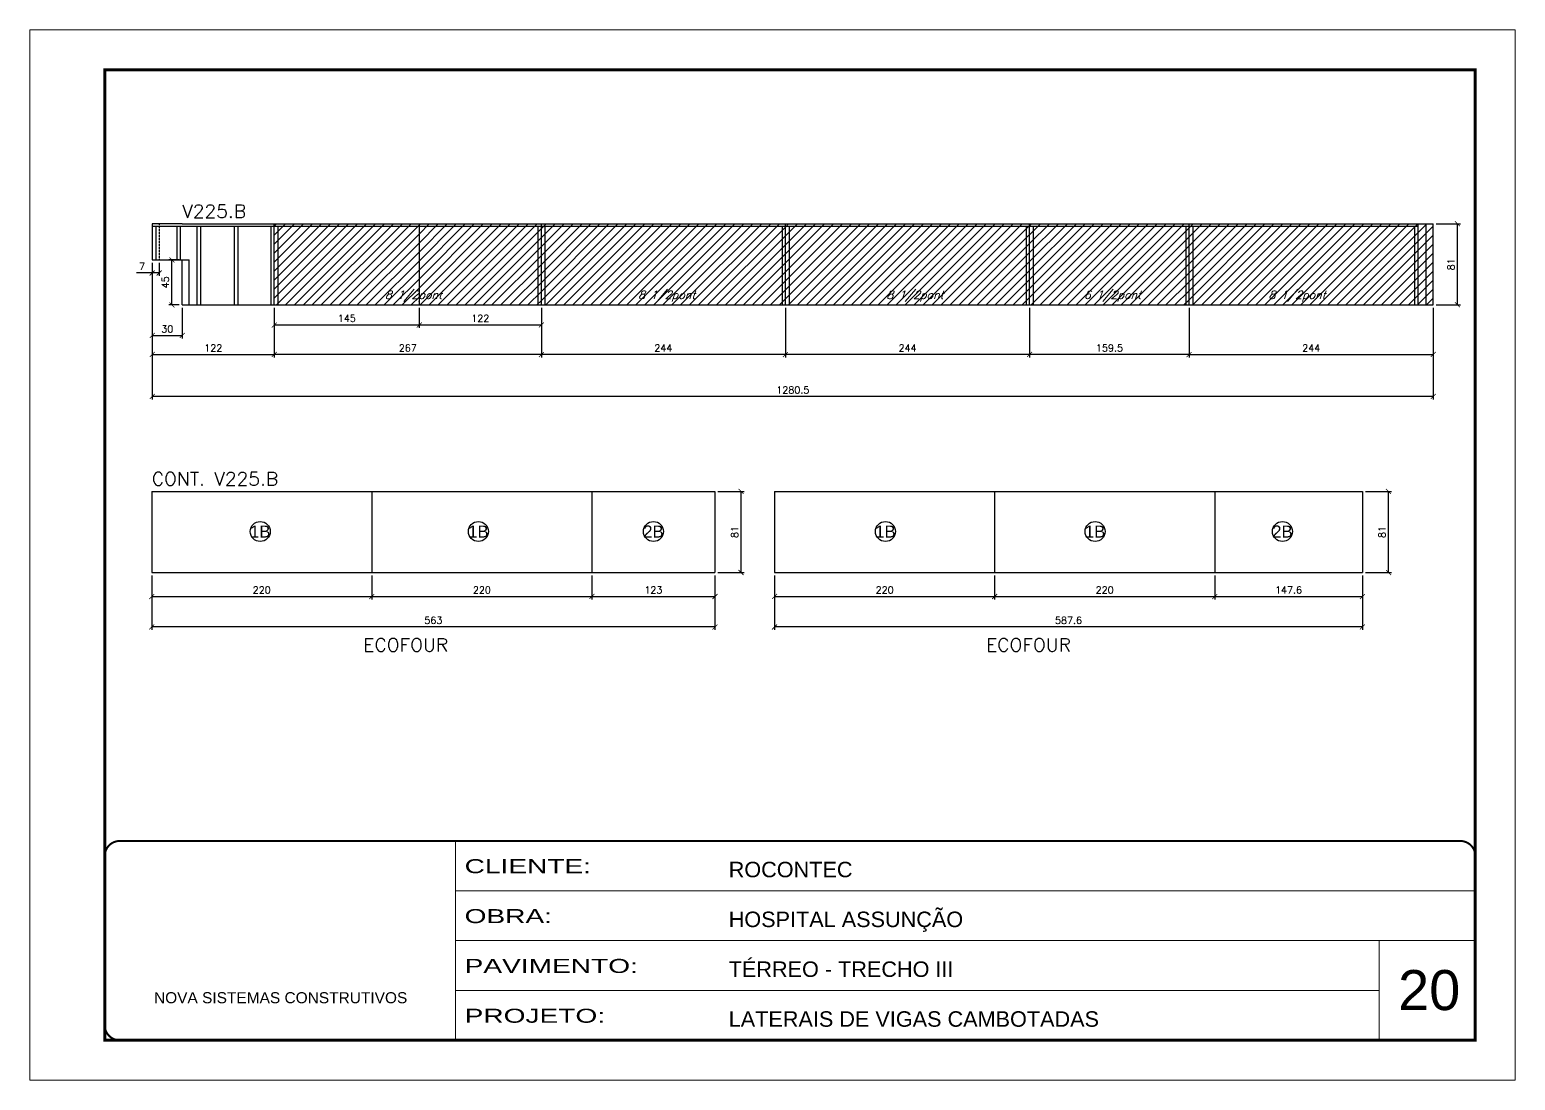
# Model space of a CAD drawing. Extents: x 2582 to 128055, y -26396 to 2611.
# Drawn here: x 7350 to 8835, y -3424 to -2374 of the extents above; entities that cross this region are included whole.
import ezdxf
from ezdxf.enums import TextEntityAlignment as Align

# ---------------------------------------------------------------- set-up
doc = ezdxf.new("R2010")
doc.units = 0
doc.header["$PDMODE"] = 35
for name, pattern in [('CONTINUO', [0]), ('DASHED', [0.75, 0.5, -0.25]), ('HIDDEN', [0.375, 0.25, -0.125])]:
    doc.linetypes.add(name, pattern=pattern)
for name, color, linetype, lineweight in [('CARIMBO', 255, 'Continuous', 9), ('Folhas', 255, 'Continuous', 9), ('Hachura', 251, 'Continuous', 9), ('SARRAFO DE PRESSAO', 251, 'DASHED', 9), ('Texto Seção', 7, 'Continuous', 15)]:
    doc.layers.add(name, color=color, linetype=linetype, lineweight=lineweight)
for name, color, linetype in [('COTA', 241, 'Continuous'), ('Painéis', 200, 'Continuous'), ('Romaneio', 10, 'Continuous'), ('SARR_2.2x7', 40, 'Continuous'), ('SARR_3.5x7', 81, 'Continuous'), ('texto', 7, 'Continuous')]:
    doc.layers.add(name, color=color, linetype=linetype)
doc.styles.add('ARIAL', font='arial.ttf')
doc.styles.add('REGUA-120', font='ROMANS.shx', dxfattribs={"height": 15})
doc.styles.add('Romans', font='romans.shx')
doc.styles.add('Tecnologia', font='')
doc.styles.get('Tecnologia').set_extended_font_data('Forgotten Futurist')
doc.dimstyles.new('Cota Paínel', dxfattribs={"dimtxt": 7, "dimasz": 5, "dimexe": 3, "dimexo": 3, "dimgap": 3, "dimtad": 1, "dimdec": 1, "dimzin": 12, "dimdsep": 46, "dimtxsty": 'Romans', "dimblk": 'ARCHTICK', "dimcen": 0, "dimclrd": 4, "dimclre": 4, "dimclrt": 1, "dimadec": 1, "dimazin": 3, "dimtfac": 1, "dimtdec": 1, "dimtmove": 0, "dimatfit": 3, "dimldrblk": 'OBLIQUE', "dimfxl": 1, "dimtolj": 1, "dimtzin": 12, "dimarcsym": 0})
pattern_1 = [(45, (-99, 0), (-4.490128, 4.490128), [])]

# ---------------------------------------------------------------- blocks, each defined once
blk = doc.blocks.new('9999999999')
at = {"color": 30, "linetype": 'CONTINUO'}
for p, q in [((98564.6, 34230.2), (98564.6, 34429.4)), ((98564.6, 34379.6), (99584, 34379.6)), ((98564.6, 34329.8), (99488, 34329.8)), ((99584, 34329.8), (99488, 34329.8)), ((99488, 34329.8), (99488, 34230.2)), ((98564.6, 34280), (99488, 34280))]:
    blk.add_line(p, q, dxfattribs=at)
at = {"color": 30, "linetype": 'CONTINUO', "const_width": 2}
blk.add_lwpolyline([(99584, 34230.2), (99584, 34414.4, 0.414214), (99569, 34429.4), (98229, 34429.4, 0.414214), (98214, 34414.4), (98214, 34245.2, 0.414214), (98229, 34230.2), (99584, 34230.2)], format="xyb", dxfattribs=at)
at = {"layer": 'Folhas'}
blk.add_lwpolyline([(98139, 34190.2), (99624, 34190.2), (99624, 35240.2), (98139, 35240.2)], close=True, dxfattribs=at)
at = {"layer": 'Folhas', "color": 30, "const_width": 3}
blk.add_lwpolyline([(98214, 34230.2), (99584, 34230.2), (99584, 35200.2), (98214, 35200.2)], close=True, dxfattribs=at)
at = {"color": 7, "linetype": 'Continuous', "ltscale": 5, "style": 'ARIAL'}
for s, height, p in [('ROCONTEC', 15.48, (98837.7, 34393.1)), ('HOSPITAL ASSUNÇÃO', 15.483, (98837.7, 34343.3)), ('TÉRREO - TRECHO III', 15.483, (98837.7, 34293.5)), ('NOVA SISTEMAS CONSTRUTIVOS', 11.059, (98263.2, 34267.2)), ('LATERAIS DE VIGAS CAMBOTADAS', 15.483, (98837.7, 34243.7))]:
    blk.add_text(s, height=height, dxfattribs=at).set_placement(p)
at = {"layer": 'Folhas', "color": 7, "style": 'Tecnologia', "width": 1.5}
for s, p in [('CLIENTE:', (98573.7, 34397.2)), ('OBRA:', (98573.7, 34347.3)), ('PAVIMENTO:', (98573.7, 34297.5)), ('PROJETO:', (98573.7, 34247.7))]:
    blk.add_text(s, height=14, dxfattribs=at).set_placement(p)
blk = doc.blocks.new('_ArchTick')
at = {"color": 0, "linetype": 'ByBlock', "const_width": 0.15}
blk.add_lwpolyline([(-0.5, -0.5), (0.5, 0.5)], dxfattribs=at)
blk = doc.blocks.new('*D221')
at = {"layer": 'COTA', "color": 4, "lineweight": -2, "transparency": 16777216}
for p, q in [((7472.6, -2607.5), (7472.6, -2702.1)), ((7594.6, -2652.5), (7594.6, -2702.1)), ((7472.6, -2699.1), (7594.6, -2699.1))]:
    blk.add_line(p, q, dxfattribs=at)
at = {"layer": 'Defpoints', "color": 0, "transparency": 16777216}
for p in [(7472.6, -2604.5), (7594.6, -2649.5), (7594.6, -2699.1)]:
    blk.add_point(p, dxfattribs=at)
at = {"layer": 'COTA', "color": 4, "lineweight": -2, "transparency": 16777216, "xscale": 5, "yscale": 5, "zscale": 5, "rotation": 180}
blk.add_blockref('_ArchTick', (7472.6, -2699.1), dxfattribs=at)
at = {"layer": 'COTA', "color": 4, "lineweight": -2, "transparency": 16777216, "xscale": 5, "yscale": 5, "zscale": 5}
blk.add_blockref('_ArchTick', (7594.6, -2699.1), dxfattribs=at)
at = {"layer": 'COTA', "color": 1, "transparency": 16777216, "insert": (7533.6, -2692.6), "char_height": 7, "attachment_point": 5, "style": 'Romans'}
blk.add_mtext('\\A1;122', dxfattribs=at)
blk = doc.blocks.new('_Oblique')
at = {"color": 0, "linetype": 'ByBlock', "lineweight": -2}
blk.add_line((-0.5, -0.5), (0.5, 0.5), dxfattribs=at)
blk = doc.blocks.new('*D222')
at = {"layer": 'COTA', "color": 4, "lineweight": -2, "transparency": 16777216}
for p, q in [((7594.6, -2652.5), (7594.6, -2702.1)), ((7861.6, -2652.5), (7861.6, -2702.1)), ((7861.6, -2699.1), (7594.6, -2699.1))]:
    blk.add_line(p, q, dxfattribs=at)
at = {"layer": 'Defpoints', "color": 0, "transparency": 16777216}
for p in [(7594.6, -2649.5), (7861.6, -2649.5), (7594.6, -2699.1)]:
    blk.add_point(p, dxfattribs=at)
at = {"layer": 'COTA', "color": 4, "lineweight": -2, "transparency": 16777216, "xscale": 5, "yscale": 5, "zscale": 5, "rotation": 180}
blk.add_blockref('_ArchTick', (7594.6, -2699.1), dxfattribs=at)
at = {"layer": 'COTA', "color": 4, "lineweight": -2, "transparency": 16777216, "xscale": 5, "yscale": 5, "zscale": 5}
blk.add_blockref('_ArchTick', (7861.6, -2699.1), dxfattribs=at)
at = {"layer": 'COTA', "color": 1, "transparency": 16777216, "insert": (7728.1, -2692.6), "char_height": 7, "attachment_point": 5, "style": 'Romans'}
blk.add_mtext('\\A1;267', dxfattribs=at)
blk = doc.blocks.new('*D223')
at = {"layer": 'COTA', "color": 4, "lineweight": -2, "transparency": 16777216}
for p, q in [((7861.6, -2652.5), (7861.6, -2702.1)), ((8105.6, -2652.5), (8105.6, -2702.1)), ((8105.6, -2699.1), (7861.6, -2699.1))]:
    blk.add_line(p, q, dxfattribs=at)
at = {"layer": 'Defpoints', "color": 0, "transparency": 16777216}
for p in [(7861.6, -2649.5), (8105.6, -2649.5), (7861.6, -2699.1)]:
    blk.add_point(p, dxfattribs=at)
at = {"layer": 'COTA', "color": 4, "lineweight": -2, "transparency": 16777216, "xscale": 5, "yscale": 5, "zscale": 5, "rotation": 180}
blk.add_blockref('_ArchTick', (7861.6, -2699.1), dxfattribs=at)
at = {"layer": 'COTA', "color": 4, "lineweight": -2, "transparency": 16777216, "xscale": 5, "yscale": 5, "zscale": 5}
blk.add_blockref('_ArchTick', (8105.6, -2699.1), dxfattribs=at)
at = {"layer": 'COTA', "color": 1, "transparency": 16777216, "insert": (7983.6, -2692.6), "char_height": 7, "attachment_point": 5, "style": 'Romans'}
blk.add_mtext('\\A1;244', dxfattribs=at)
blk = doc.blocks.new('*D224')
at = {"layer": 'COTA', "color": 4, "lineweight": -2, "transparency": 16777216}
for p, q in [((8105.6, -2652.5), (8105.6, -2702.1)), ((8349.6, -2652.5), (8349.6, -2702.1)), ((8349.6, -2699.1), (8105.6, -2699.1))]:
    blk.add_line(p, q, dxfattribs=at)
at = {"layer": 'Defpoints', "color": 0, "transparency": 16777216}
for p in [(8105.6, -2649.5), (8349.6, -2649.5), (8105.6, -2699.1)]:
    blk.add_point(p, dxfattribs=at)
at = {"layer": 'COTA', "color": 4, "lineweight": -2, "transparency": 16777216, "xscale": 5, "yscale": 5, "zscale": 5, "rotation": 180}
blk.add_blockref('_ArchTick', (8105.6, -2699.1), dxfattribs=at)
at = {"layer": 'COTA', "color": 4, "lineweight": -2, "transparency": 16777216, "xscale": 5, "yscale": 5, "zscale": 5}
blk.add_blockref('_ArchTick', (8349.6, -2699.1), dxfattribs=at)
at = {"layer": 'COTA', "color": 1, "transparency": 16777216, "insert": (8227.6, -2692.6), "char_height": 7, "attachment_point": 5, "style": 'Romans'}
blk.add_mtext('\\A1;244', dxfattribs=at)
blk = doc.blocks.new('*D225')
at = {"layer": 'COTA', "color": 4, "lineweight": -2, "transparency": 16777216}
for p, q in [((8349.6, -2652.5), (8349.6, -2702.1)), ((8509.1, -2652.5), (8509.1, -2702.1)), ((8509.1, -2699.1), (8349.6, -2699.1))]:
    blk.add_line(p, q, dxfattribs=at)
at = {"layer": 'Defpoints', "color": 0, "transparency": 16777216}
for p in [(8349.6, -2649.5), (8509.1, -2649.5), (8349.6, -2699.1)]:
    blk.add_point(p, dxfattribs=at)
at = {"layer": 'COTA', "color": 4, "lineweight": -2, "transparency": 16777216, "xscale": 5, "yscale": 5, "zscale": 5, "rotation": 180}
blk.add_blockref('_ArchTick', (8349.6, -2699.1), dxfattribs=at)
at = {"layer": 'COTA', "color": 4, "lineweight": -2, "transparency": 16777216, "xscale": 5, "yscale": 5, "zscale": 5}
blk.add_blockref('_ArchTick', (8509.1, -2699.1), dxfattribs=at)
at = {"layer": 'COTA', "color": 1, "transparency": 16777216, "insert": (8429.4, -2692.6), "char_height": 7, "attachment_point": 5, "style": 'Romans'}
blk.add_mtext('\\A1;159.5', dxfattribs=at)
blk = doc.blocks.new('*D226')
at = {"layer": 'COTA', "color": 4, "lineweight": -2, "transparency": 16777216}
for p, q in [((8509.1, -2652.5), (8509.1, -2702.1)), ((8753.1, -2652.5), (8753.1, -2702.1)), ((8509.1, -2699.1), (8753.1, -2699.1))]:
    blk.add_line(p, q, dxfattribs=at)
at = {"layer": 'Defpoints', "color": 0, "transparency": 16777216}
for p in [(8509.1, -2649.5), (8753.1, -2649.5), (8753.1, -2699.1)]:
    blk.add_point(p, dxfattribs=at)
at = {"layer": 'COTA', "color": 4, "lineweight": -2, "transparency": 16777216, "xscale": 5, "yscale": 5, "zscale": 5, "rotation": 180}
blk.add_blockref('_ArchTick', (8509.1, -2699.1), dxfattribs=at)
at = {"layer": 'COTA', "color": 4, "lineweight": -2, "transparency": 16777216, "xscale": 5, "yscale": 5, "zscale": 5}
blk.add_blockref('_ArchTick', (8753.1, -2699.1), dxfattribs=at)
at = {"layer": 'COTA', "color": 1, "transparency": 16777216, "insert": (8631.1, -2692.6), "char_height": 7, "attachment_point": 5, "style": 'Romans'}
blk.add_mtext('\\A1;244', dxfattribs=at)
blk = doc.blocks.new('*D227')
at = {"layer": 'COTA', "color": 4, "lineweight": -2, "transparency": 16777216}
for p, q in [((7472.6, -2607.5), (7472.6, -2744)), ((8753.1, -2652.5), (8753.1, -2744)), ((8753.1, -2741), (7472.6, -2741))]:
    blk.add_line(p, q, dxfattribs=at)
at = {"layer": 'Defpoints', "color": 0, "transparency": 16777216}
for p in [(7472.6, -2604.5), (8753.1, -2649.5), (7472.6, -2741)]:
    blk.add_point(p, dxfattribs=at)
at = {"layer": 'COTA', "color": 4, "lineweight": -2, "transparency": 16777216, "xscale": 5, "yscale": 5, "zscale": 5, "rotation": 180}
blk.add_blockref('_ArchTick', (7472.6, -2741), dxfattribs=at)
at = {"layer": 'COTA', "color": 4, "lineweight": -2, "transparency": 16777216, "xscale": 5, "yscale": 5, "zscale": 5}
blk.add_blockref('_ArchTick', (8753.1, -2741), dxfattribs=at)
at = {"layer": 'COTA', "color": 1, "transparency": 16777216, "insert": (8112.9, -2734.5), "char_height": 7, "attachment_point": 5, "style": 'Romans'}
blk.add_mtext('\\A1;1280.5', dxfattribs=at)
blk = doc.blocks.new('*D228')
at = {"layer": 'COTA', "color": 4, "lineweight": -2, "transparency": 16777216}
for p, q in [((8038.1, -2836), (8064.2, -2836)), ((8061.2, -2917), (8061.2, -2836)), ((8038.1, -2917), (8064.2, -2917))]:
    blk.add_line(p, q, dxfattribs=at)
at = {"layer": 'Defpoints', "color": 0, "transparency": 16777216}
for p in [(8035.1, -2836), (8061.2, -2836), (8035.1, -2917)]:
    blk.add_point(p, dxfattribs=at)
at = {"layer": 'COTA', "color": 4, "lineweight": -2, "transparency": 16777216, "xscale": 5, "yscale": 5, "zscale": 5}
for p, rotation in [((8061.2, -2836), 90), ((8061.2, -2917), 270)]:
    blk.add_blockref('_ArchTick', p, dxfattribs=dict(at, rotation=rotation))
at = {"layer": 'COTA', "color": 1, "transparency": 16777216, "insert": (8054.7, -2876.5), "char_height": 7, "attachment_point": 5, "rotation": 90, "style": 'Romans'}
blk.add_mtext('\\A1;81', dxfattribs=at)
blk = doc.blocks.new('*D229')
at = {"layer": 'COTA', "color": 4, "lineweight": -2, "transparency": 16777216}
for p, q in [((7472.1, -2920), (7472.1, -2974.4)), ((8035.1, -2920), (8035.1, -2974.4)), ((8035.1, -2971.4), (7472.1, -2971.4))]:
    blk.add_line(p, q, dxfattribs=at)
at = {"layer": 'Defpoints', "color": 0, "transparency": 16777216}
for p in [(7472.1, -2917), (8035.1, -2917), (7472.1, -2971.4)]:
    blk.add_point(p, dxfattribs=at)
at = {"layer": 'COTA', "color": 4, "lineweight": -2, "transparency": 16777216, "xscale": 5, "yscale": 5, "zscale": 5, "rotation": 180}
blk.add_blockref('_ArchTick', (7472.1, -2971.4), dxfattribs=at)
at = {"layer": 'COTA', "color": 4, "lineweight": -2, "transparency": 16777216, "xscale": 5, "yscale": 5, "zscale": 5}
blk.add_blockref('_ArchTick', (8035.1, -2971.4), dxfattribs=at)
at = {"layer": 'COTA', "color": 1, "transparency": 16777216, "insert": (7753.6, -2964.9), "char_height": 7, "attachment_point": 5, "style": 'Romans'}
blk.add_mtext('\\A1;563', dxfattribs=at)
blk = doc.blocks.new('*D230')
at = {"layer": 'COTA', "color": 4, "lineweight": -2, "transparency": 16777216}
for p, q in [((8685.3, -2836), (8711.4, -2836)), ((8708.4, -2917), (8708.4, -2836)), ((8685.3, -2917), (8711.4, -2917))]:
    blk.add_line(p, q, dxfattribs=at)
at = {"layer": 'Defpoints', "color": 0, "transparency": 16777216}
for p in [(8682.3, -2836), (8708.4, -2836), (8682.3, -2917)]:
    blk.add_point(p, dxfattribs=at)
at = {"layer": 'COTA', "color": 4, "lineweight": -2, "transparency": 16777216, "xscale": 5, "yscale": 5, "zscale": 5}
for p, rotation in [((8708.4, -2836), 90), ((8708.4, -2917), 270)]:
    blk.add_blockref('_ArchTick', p, dxfattribs=dict(at, rotation=rotation))
at = {"layer": 'COTA', "color": 1, "transparency": 16777216, "insert": (8701.9, -2876.5), "char_height": 7, "attachment_point": 5, "rotation": 90, "style": 'Romans'}
blk.add_mtext('\\A1;81', dxfattribs=at)
blk = doc.blocks.new('*D231')
at = {"layer": 'COTA', "color": 4, "lineweight": -2, "transparency": 16777216}
for p, q in [((8094.7, -2920), (8094.7, -2974.4)), ((8682.3, -2920), (8682.3, -2974.4)), ((8682.3, -2971.4), (8094.7, -2971.4))]:
    blk.add_line(p, q, dxfattribs=at)
at = {"layer": 'Defpoints', "color": 0, "transparency": 16777216}
for p in [(8094.7, -2917), (8682.3, -2917), (8094.7, -2971.4)]:
    blk.add_point(p, dxfattribs=at)
at = {"layer": 'COTA', "color": 4, "lineweight": -2, "transparency": 16777216, "xscale": 5, "yscale": 5, "zscale": 5, "rotation": 180}
blk.add_blockref('_ArchTick', (8094.7, -2971.4), dxfattribs=at)
at = {"layer": 'COTA', "color": 4, "lineweight": -2, "transparency": 16777216, "xscale": 5, "yscale": 5, "zscale": 5}
blk.add_blockref('_ArchTick', (8682.3, -2971.4), dxfattribs=at)
at = {"layer": 'COTA', "color": 1, "transparency": 16777216, "insert": (8388.5, -2964.9), "char_height": 7, "attachment_point": 5, "style": 'Romans'}
blk.add_mtext('\\A1;587.6', dxfattribs=at)
blk = doc.blocks.new('*D232')
at = {"layer": 'COTA', "color": 4, "lineweight": -2, "transparency": 16777216}
for p, q in [((8756.1, -2568.5), (8780.3, -2568.5)), ((8777.3, -2649.5), (8777.3, -2568.5)), ((8756.1, -2649.5), (8780.3, -2649.5))]:
    blk.add_line(p, q, dxfattribs=at)
at = {"layer": 'Defpoints', "color": 0, "transparency": 16777216}
for p in [(8753.1, -2568.5), (8777.3, -2568.5), (8753.1, -2649.5)]:
    blk.add_point(p, dxfattribs=at)
at = {"layer": 'COTA', "color": 4, "lineweight": -2, "transparency": 16777216, "xscale": 5, "yscale": 5, "zscale": 5}
for p, rotation in [((8777.3, -2568.5), 90), ((8777.3, -2649.5), 270)]:
    blk.add_blockref('_ArchTick', p, dxfattribs=dict(at, rotation=rotation))
at = {"layer": 'COTA', "color": 1, "transparency": 16777216, "insert": (8770.8, -2609), "char_height": 7, "attachment_point": 5, "rotation": 90, "style": 'Romans'}
blk.add_mtext('\\A1;81', dxfattribs=at)
blk = doc.blocks.new('*D245')
at = {"layer": 'COTA', "color": 4, "lineweight": -2, "transparency": 16777216}
for p, q in [((7472.6, -2607.5), (7472.6, -2683.1)), ((7502.6, -2652.5), (7502.6, -2683.1)), ((7472.6, -2680.1), (7502.6, -2680.1))]:
    blk.add_line(p, q, dxfattribs=at)
at = {"layer": 'Defpoints', "color": 0, "transparency": 16777216}
for p in [(7472.6, -2604.5), (7502.6, -2649.5), (7502.6, -2680.1)]:
    blk.add_point(p, dxfattribs=at)
at = {"layer": 'COTA', "color": 4, "lineweight": -2, "transparency": 16777216, "xscale": 5, "yscale": 5, "zscale": 5, "rotation": 180}
blk.add_blockref('_ArchTick', (7472.6, -2680.1), dxfattribs=at)
at = {"layer": 'COTA', "color": 4, "lineweight": -2, "transparency": 16777216, "xscale": 5, "yscale": 5, "zscale": 5}
blk.add_blockref('_ArchTick', (7502.6, -2680.1), dxfattribs=at)
at = {"layer": 'COTA', "color": 1, "transparency": 16777216, "insert": (7487.6, -2673.6), "char_height": 7, "attachment_point": 5, "style": 'Romans'}
blk.add_mtext('\\A1;30', dxfattribs=at)
blk = doc.blocks.new('*D246')
at = {"layer": 'COTA', "color": 4, "lineweight": -2, "transparency": 16777216}
for p, q in [((7499.6, -2604.5), (7489.3, -2604.5)), ((7492.3, -2649.5), (7492.3, -2604.5)), ((7499.6, -2649.5), (7489.3, -2649.5))]:
    blk.add_line(p, q, dxfattribs=at)
at = {"layer": 'Defpoints', "color": 0, "transparency": 16777216}
for p in [(7492.3, -2604.5), (7502.6, -2604.5), (7502.6, -2649.5)]:
    blk.add_point(p, dxfattribs=at)
at = {"layer": 'COTA', "color": 4, "lineweight": -2, "transparency": 16777216, "xscale": 5, "yscale": 5, "zscale": 5}
for p, rotation in [((7492.3, -2604.5), 90), ((7492.3, -2649.5), 270)]:
    blk.add_blockref('_ArchTick', p, dxfattribs=dict(at, rotation=rotation))
at = {"layer": 'COTA', "color": 1, "transparency": 16777216, "insert": (7485.8, -2627), "char_height": 7, "attachment_point": 5, "rotation": 90, "style": 'Romans'}
blk.add_mtext('\\A1;45', dxfattribs=at)
blk = doc.blocks.new('*D247')
at = {"layer": 'COTA', "color": 4, "lineweight": -2, "transparency": 16777216}
for p, q in [((7472.6, -2607.5), (7472.6, -2620.6)), ((7479.6, -2607.5), (7479.6, -2620.6)), ((7472.6, -2617.6), (7457, -2617.6)), ((7479.6, -2617.6), (7472.6, -2617.6))]:
    blk.add_line(p, q, dxfattribs=at)
at = {"layer": 'Defpoints', "color": 0, "transparency": 16777216}
for p in [(7472.6, -2604.5), (7479.6, -2604.5), (7472.6, -2617.6)]:
    blk.add_point(p, dxfattribs=at)
at = {"layer": 'COTA', "color": 4, "lineweight": -2, "transparency": 16777216, "xscale": 5, "yscale": 5, "zscale": 5, "rotation": 180}
blk.add_blockref('_ArchTick', (7472.6, -2617.6), dxfattribs=at)
at = {"layer": 'COTA', "color": 4, "lineweight": -2, "transparency": 16777216, "xscale": 5, "yscale": 5, "zscale": 5}
blk.add_blockref('_ArchTick', (7479.6, -2617.6), dxfattribs=at)
at = {"layer": 'COTA', "color": 1, "transparency": 16777216, "insert": (7462.3, -2611.1), "char_height": 7, "attachment_point": 5, "style": 'Romans'}
blk.add_mtext('\\A1;7', dxfattribs=at)
blk = doc.blocks.new('*D266')
at = {"layer": 'COTA', "color": 4, "lineweight": -2, "transparency": 16777216}
for p, q in [((7594.6, -2652.5), (7594.6, -2672.6)), ((7739.6, -2652.5), (7739.6, -2672.6)), ((7594.6, -2669.6), (7739.6, -2669.6))]:
    blk.add_line(p, q, dxfattribs=at)
at = {"layer": 'Defpoints', "color": 0, "transparency": 16777216}
for p in [(7594.6, -2649.5), (7739.6, -2649.5), (7739.6, -2669.6)]:
    blk.add_point(p, dxfattribs=at)
at = {"layer": 'COTA', "color": 4, "lineweight": -2, "transparency": 16777216, "xscale": 5, "yscale": 5, "zscale": 5, "rotation": 180}
blk.add_blockref('_ArchTick', (7594.6, -2669.6), dxfattribs=at)
at = {"layer": 'COTA', "color": 4, "lineweight": -2, "transparency": 16777216, "xscale": 5, "yscale": 5, "zscale": 5}
blk.add_blockref('_ArchTick', (7739.6, -2669.6), dxfattribs=at)
at = {"layer": 'COTA', "color": 1, "transparency": 16777216, "insert": (7667.1, -2663.1), "char_height": 7, "attachment_point": 5, "style": 'Romans'}
blk.add_mtext('\\A1;145', dxfattribs=at)
blk = doc.blocks.new('*D267')
at = {"layer": 'COTA', "color": 4, "lineweight": -2, "transparency": 16777216}
for p, q in [((7739.6, -2652.5), (7739.6, -2672.6)), ((7861.6, -2652.5), (7861.6, -2672.6)), ((7739.6, -2669.6), (7861.6, -2669.6))]:
    blk.add_line(p, q, dxfattribs=at)
at = {"layer": 'Defpoints', "color": 0, "transparency": 16777216}
for p in [(7739.6, -2649.5), (7861.6, -2649.5), (7861.6, -2669.6)]:
    blk.add_point(p, dxfattribs=at)
at = {"layer": 'COTA', "color": 4, "lineweight": -2, "transparency": 16777216, "xscale": 5, "yscale": 5, "zscale": 5, "rotation": 180}
blk.add_blockref('_ArchTick', (7739.6, -2669.6), dxfattribs=at)
at = {"layer": 'COTA', "color": 4, "lineweight": -2, "transparency": 16777216, "xscale": 5, "yscale": 5, "zscale": 5}
blk.add_blockref('_ArchTick', (7861.6, -2669.6), dxfattribs=at)
at = {"layer": 'COTA', "color": 1, "transparency": 16777216, "insert": (7800.6, -2663.1), "char_height": 7, "attachment_point": 5, "style": 'Romans'}
blk.add_mtext('\\A1;122', dxfattribs=at)
blk = doc.blocks.new('*D848')
at = {"layer": 'COTA', "color": 4, "lineweight": -2, "transparency": 16777216}
for p, q in [((7472.1, -2920), (7472.1, -2944)), ((7692.1, -2920), (7692.1, -2944)), ((7472.1, -2941), (7692.1, -2941))]:
    blk.add_line(p, q, dxfattribs=at)
at = {"layer": 'Defpoints', "color": 0, "transparency": 16777216}
for p in [(7472.1, -2917), (7692.1, -2917), (7692.1, -2941)]:
    blk.add_point(p, dxfattribs=at)
at = {"layer": 'COTA', "color": 4, "lineweight": -2, "transparency": 16777216, "xscale": 5, "yscale": 5, "zscale": 5, "rotation": 180}
blk.add_blockref('_ArchTick', (7472.1, -2941), dxfattribs=at)
at = {"layer": 'COTA', "color": 4, "lineweight": -2, "transparency": 16777216, "xscale": 5, "yscale": 5, "zscale": 5}
blk.add_blockref('_ArchTick', (7692.1, -2941), dxfattribs=at)
at = {"layer": 'COTA', "color": 1, "transparency": 16777216, "insert": (7582.1, -2934.5), "char_height": 7, "attachment_point": 5, "style": 'Romans'}
blk.add_mtext('\\A1;220', dxfattribs=at)
blk = doc.blocks.new('*D849')
at = {"layer": 'COTA', "color": 4, "lineweight": -2, "transparency": 16777216}
for p, q in [((7692.1, -2920), (7692.1, -2944)), ((7912.1, -2920), (7912.1, -2944)), ((7692.1, -2941), (7912.1, -2941))]:
    blk.add_line(p, q, dxfattribs=at)
at = {"layer": 'Defpoints', "color": 0, "transparency": 16777216}
for p in [(7692.1, -2917), (7912.1, -2917), (7912.1, -2941)]:
    blk.add_point(p, dxfattribs=at)
at = {"layer": 'COTA', "color": 4, "lineweight": -2, "transparency": 16777216, "xscale": 5, "yscale": 5, "zscale": 5, "rotation": 180}
blk.add_blockref('_ArchTick', (7692.1, -2941), dxfattribs=at)
at = {"layer": 'COTA', "color": 4, "lineweight": -2, "transparency": 16777216, "xscale": 5, "yscale": 5, "zscale": 5}
blk.add_blockref('_ArchTick', (7912.1, -2941), dxfattribs=at)
at = {"layer": 'COTA', "color": 1, "transparency": 16777216, "insert": (7802.1, -2934.5), "char_height": 7, "attachment_point": 5, "style": 'Romans'}
blk.add_mtext('\\A1;220', dxfattribs=at)
blk = doc.blocks.new('*D850')
at = {"layer": 'COTA', "color": 4, "lineweight": -2, "transparency": 16777216}
for p, q in [((7912.1, -2920), (7912.1, -2944)), ((8035.1, -2920), (8035.1, -2944)), ((7912.1, -2941), (8035.1, -2941))]:
    blk.add_line(p, q, dxfattribs=at)
at = {"layer": 'Defpoints', "color": 0, "transparency": 16777216}
for p in [(7912.1, -2917), (8035.1, -2917), (8035.1, -2941)]:
    blk.add_point(p, dxfattribs=at)
at = {"layer": 'COTA', "color": 4, "lineweight": -2, "transparency": 16777216, "xscale": 5, "yscale": 5, "zscale": 5, "rotation": 180}
blk.add_blockref('_ArchTick', (7912.1, -2941), dxfattribs=at)
at = {"layer": 'COTA', "color": 4, "lineweight": -2, "transparency": 16777216, "xscale": 5, "yscale": 5, "zscale": 5}
blk.add_blockref('_ArchTick', (8035.1, -2941), dxfattribs=at)
at = {"layer": 'COTA', "color": 1, "transparency": 16777216, "insert": (7973.6, -2934.5), "char_height": 7, "attachment_point": 5, "style": 'Romans'}
blk.add_mtext('\\A1;123', dxfattribs=at)
blk = doc.blocks.new('*D851')
at = {"layer": 'COTA', "color": 4, "lineweight": -2, "transparency": 16777216}
for p, q in [((8094.7, -2920), (8094.7, -2944)), ((8314.7, -2920), (8314.7, -2944)), ((8094.7, -2941), (8314.7, -2941))]:
    blk.add_line(p, q, dxfattribs=at)
at = {"layer": 'Defpoints', "color": 0, "transparency": 16777216}
for p in [(8094.7, -2917), (8314.7, -2917), (8314.7, -2941)]:
    blk.add_point(p, dxfattribs=at)
at = {"layer": 'COTA', "color": 4, "lineweight": -2, "transparency": 16777216, "xscale": 5, "yscale": 5, "zscale": 5, "rotation": 180}
blk.add_blockref('_ArchTick', (8094.7, -2941), dxfattribs=at)
at = {"layer": 'COTA', "color": 4, "lineweight": -2, "transparency": 16777216, "xscale": 5, "yscale": 5, "zscale": 5}
blk.add_blockref('_ArchTick', (8314.7, -2941), dxfattribs=at)
at = {"layer": 'COTA', "color": 1, "transparency": 16777216, "insert": (8204.7, -2934.5), "char_height": 7, "attachment_point": 5, "style": 'Romans'}
blk.add_mtext('\\A1;220', dxfattribs=at)
blk = doc.blocks.new('*D852')
at = {"layer": 'COTA', "color": 4, "lineweight": -2, "transparency": 16777216}
for p, q in [((8314.7, -2920), (8314.7, -2944)), ((8534.7, -2920), (8534.7, -2944)), ((8314.7, -2941), (8534.7, -2941))]:
    blk.add_line(p, q, dxfattribs=at)
at = {"layer": 'Defpoints', "color": 0, "transparency": 16777216}
for p in [(8314.7, -2917), (8534.7, -2917), (8534.7, -2941)]:
    blk.add_point(p, dxfattribs=at)
at = {"layer": 'COTA', "color": 4, "lineweight": -2, "transparency": 16777216, "xscale": 5, "yscale": 5, "zscale": 5, "rotation": 180}
blk.add_blockref('_ArchTick', (8314.7, -2941), dxfattribs=at)
at = {"layer": 'COTA', "color": 4, "lineweight": -2, "transparency": 16777216, "xscale": 5, "yscale": 5, "zscale": 5}
blk.add_blockref('_ArchTick', (8534.7, -2941), dxfattribs=at)
at = {"layer": 'COTA', "color": 1, "transparency": 16777216, "insert": (8424.7, -2934.5), "char_height": 7, "attachment_point": 5, "style": 'Romans'}
blk.add_mtext('\\A1;220', dxfattribs=at)
blk = doc.blocks.new('*D853')
at = {"layer": 'COTA', "color": 4, "lineweight": -2, "transparency": 16777216}
for p, q in [((8534.7, -2920), (8534.7, -2944)), ((8682.3, -2920), (8682.3, -2944)), ((8534.7, -2941), (8682.3, -2941))]:
    blk.add_line(p, q, dxfattribs=at)
at = {"layer": 'Defpoints', "color": 0, "transparency": 16777216}
for p in [(8534.7, -2917), (8682.3, -2917), (8682.3, -2941)]:
    blk.add_point(p, dxfattribs=at)
at = {"layer": 'COTA', "color": 4, "lineweight": -2, "transparency": 16777216, "xscale": 5, "yscale": 5, "zscale": 5, "rotation": 180}
blk.add_blockref('_ArchTick', (8534.7, -2941), dxfattribs=at)
at = {"layer": 'COTA', "color": 4, "lineweight": -2, "transparency": 16777216, "xscale": 5, "yscale": 5, "zscale": 5}
blk.add_blockref('_ArchTick', (8682.3, -2941), dxfattribs=at)
at = {"layer": 'COTA', "color": 1, "transparency": 16777216, "insert": (8608.5, -2934.5), "char_height": 7, "attachment_point": 5, "style": 'Romans'}
blk.add_mtext('\\A1;147.6', dxfattribs=at)

msp = doc.modelspace()

# ---------------------------------------------------------------- hatches: boundary and pattern name
at = {"layer": 'Hachura', "linetype": 'ByBlock'}
h = msp.add_hatch(dxfattribs=at)
h.set_pattern_fill('ANSI31', color=256, scale=2)
h.set_pattern_definition(pattern_1)
h.paths.add_polyline_path([(7739.65, -2649.54), (7739.65, -2568.54), (7594.65, -2568.54), (7594.65, -2649.54)])
h = msp.add_hatch(dxfattribs=at)
h.set_pattern_fill('ANSI31', color=256, scale=2)
h.set_pattern_definition(pattern_1)
h.paths.add_polyline_path([(7739.65, -2568.54), (7739.65, -2649.54), (7861.65, -2649.54), (7861.65, -2568.54)])
h = msp.add_hatch(dxfattribs=at)
h.set_pattern_fill('ANSI31', color=256, scale=2)
h.set_pattern_definition(pattern_1)
h.paths.add_polyline_path([(8105.65, -2649.54), (8105.65, -2568.54), (7861.65, -2568.54), (7861.65, -2649.54)])
h = msp.add_hatch(dxfattribs=at)
h.set_pattern_fill('ANSI31', color=256, scale=2)
h.set_pattern_definition(pattern_1)
h.paths.add_polyline_path([(8349.65, -2649.54), (8349.65, -2568.54), (8105.65, -2568.54), (8105.65, -2649.54)])
h = msp.add_hatch(dxfattribs=at)
h.set_pattern_fill('ANSI31', color=256, scale=2)
h.paths.add_polyline_path([(8509.15, -2568.54), (8349.65, -2568.54), (8349.65, -2649.54), (8509.15, -2649.54)])
h = msp.add_hatch(dxfattribs=at)
h.set_pattern_fill('ANSI31', color=256, scale=2)
h.paths.add_polyline_path([(8753.15, -2568.54), (8509.15, -2568.54), (8509.15, -2649.54), (8753.15, -2649.54)])

# ---------------------------------------------------------------- linework, layer by layer
at = {"layer": 'Painéis'}
for p, q in [((7502.65, -2568.54), (7472.65, -2568.54)), ((7472.65, -2568.54), (7472.65, -2604.54)), ((7502.65, -2568.54), (8753.15, -2568.54)), ((7594.65, -2649.54), (7594.65, -2568.54)), ((7739.65, -2649.54), (7739.65, -2568.54)), ((7861.65, -2649.54), (7861.65, -2568.54)), ((8105.65, -2649.54), (8105.65, -2568.54)), ((8349.65, -2649.54), (8349.65, -2568.54)), ((8509.15, -2649.54), (8509.15, -2568.54)), ((8753.15, -2649.54), (8753.15, -2568.54)), ((7472.65, -2604.54), (7502.65, -2604.54)), ((7502.65, -2649.54), (7502.65, -2604.54)), ((7502.65, -2649.54), (8753.15, -2649.54)), ((7472.12, -2836.04), (8035.12, -2836.04)), ((7472.12, -2836.04), (7472.12, -2917.04)), ((7692.12, -2836.04), (7692.12, -2917.04)), ((7912.12, -2836.04), (7912.12, -2917.04)), ((8035.12, -2836.04), (8035.12, -2917.04)), ((8094.66, -2836.04), (8682.26, -2836.04)), ((8094.66, -2836.04), (8094.66, -2917.04)), ((8314.66, -2836.04), (8314.66, -2917.04)), ((8534.66, -2836.04), (8534.66, -2917.04)), ((8682.26, -2836.04), (8682.26, -2917.04)), ((7472.12, -2917.04), (8035.12, -2917.04)), ((8094.66, -2917.04), (8682.26, -2917.04))]:
    msp.add_line(p, q, dxfattribs=at)
at = {"layer": 'Romaneio', "color": 1, "linetype": 'ByBlock'}
for centre in [(7580.57, -2876.01), (7798.65, -2876.01), (7973.62, -2876.01), (8205.53, -2876.01), (8415.11, -2876.01), (8602.36, -2876.01)]:
    msp.add_circle(centre, 10, dxfattribs=at)
at = {"layer": 'SARR_2.2x7', "linetype": 'HIDDEN'}
msp.add_line((7479.65, -2568.54), (7479.65, -2604.54), dxfattribs=at)
at = {"layer": 'SARR_2.2x7', "linetype": 'Continuous'}
for p, q in [((8746.15, -2649.54), (8746.15, -2568.54)), ((7472.65, -2570.74), (7594.65, -2570.74)), ((7594.65, -2570.74), (7861.65, -2570.74)), ((7861.65, -2570.74), (8105.65, -2570.74)), ((8105.65, -2570.74), (8349.65, -2570.74)), ((8349.65, -2570.74), (8738.15, -2570.74)), ((7502.65, -2604.54), (7509.65, -2604.54)), ((7509.65, -2649.54), (7509.65, -2604.54))]:
    msp.add_line(p, q, dxfattribs=at)
at = {"layer": 'SARR_3.5x7'}
for p, q in [((8738.15, -2649.54), (8738.15, -2568.54)), ((7476.15, -2570.74), (7476.15, -2604.54)), ((7497.15, -2570.74), (7497.15, -2604.54)), ((7500.65, -2570.74), (7500.65, -2604.54)), ((7517.65, -2649.54), (7517.65, -2570.74)), ((7521.15, -2649.54), (7521.15, -2570.74)), ((7555, -2649.54), (7555, -2570.74)), ((7558.5, -2649.54), (7558.5, -2570.74)), ((7591.15, -2570.74), (7591.15, -2649.54)), ((7598.15, -2570.74), (7598.15, -2649.54)), ((7858.15, -2570.74), (7858.15, -2649.54)), ((7865.15, -2570.74), (7865.15, -2649.54)), ((8102.15, -2570.74), (8102.15, -2649.54)), ((8109.15, -2570.74), (8109.15, -2649.54)), ((8346.15, -2570.74), (8346.15, -2649.54)), ((8353.15, -2570.74), (8353.15, -2649.54)), ((8505.65, -2570.74), (8505.65, -2649.54)), ((8512.65, -2570.74), (8512.65, -2649.54)), ((8734.65, -2649.54), (8734.65, -2570.74))]:
    msp.add_line(p, q, dxfattribs=at)

# ---------------------------------------------------------------- block references
at = {"layer": 'SARRAFO DE PRESSAO', "color": 6, "linetype": 'ByBlock'}
msp.add_blockref('9999999999', (-90788.84, -37614.68), dxfattribs=at)

# ---------------------------------------------------------------- texts
at = {"layer": 'CARIMBO', "style": 'ARIAL'}
msp.add_text('20', height=40, dxfattribs=at).set_placement((8717.99, -3354.33))
at = {"layer": 'Romaneio', "color": 255, "linetype": 'ByBlock', "style": 'ARIAL'}
for s, p in [('1B', (7580.57, -2876.01)), ('1B', (7798.65, -2876.01)), ('2B', (7973.62, -2876.01)), ('1B', (8205.53, -2876.01)), ('1B', (8415.11, -2876.01)), ('2B', (8602.36, -2876.01))]:
    msp.add_text(s, height=12, dxfattribs=at).set_placement(p, align=Align.MIDDLE_CENTER)
at = {"layer": 'texto', "color": 2, "char_height": 8, "width": 63.9191, "attachment_point": 5, "style": 'Romans'}
for s, insert in [('{\\Q19;\\C256;8 1/2pont}', (7733.72, -2640.72)), ('{\\Q19;\\C256;8 1/2pont}', (7986.89, -2640.72)), ('{\\Q19;\\C256;8 1/2pont}', (8235.05, -2640.72)), ('{\\Q19;\\C256;6 1/2pont}', (8432.48, -2640.72)), ('{\\Q19;\\C256;8 1/2pont}', (8616.99, -2640.72))]:
    msp.add_mtext(s, dxfattribs=dict(at, insert=insert))
at = {"layer": 'Texto Seção', "style": 'REGUA-120', "width": 1.05}
for s, p in [('V225.B', (7502.65, -2562.36)), ('CONT. V225.B', (7472.12, -2829.85)), ('ECOFOUR', (7683.61, -2995.83)), ('ECOFOUR', (8306.15, -2995.83))]:
    msp.add_text(s, height=13, dxfattribs=at).set_placement(p)

# ---------------------------------------------------------------- dimensions: what is measured, and where the dimension line sits
at = {"layer": 'COTA'}
for base, p1, p2, picture, middle in [((8777.32, -2568.54), (8753.15, -2649.54), (8753.15, -2568.54), '*D232', (8770.82, -2609.04)), ((7492.33, -2604.54), (7502.65, -2649.54), (7502.65, -2604.54), '*D246', (7485.83, -2627.04)), ((8061.24, -2836.04), (8035.12, -2917.04), (8035.12, -2836.04), '*D228', (8054.74, -2876.54)), ((8708.37, -2836.04), (8682.26, -2917.04), (8682.26, -2836.04), '*D230', (8701.87, -2876.54))]:
    dim = msp.add_linear_dim(base=base, p1=p1, p2=p2, angle=90, dimstyle='Cota Paínel', dxfattribs=at)
    dim.commit()
    dim.dimension.update_dxf_attribs({"geometry": picture, "text_midpoint": middle})
for base, p1, p2, picture, middle in [((7472.65, -2617.6), (7479.65, -2604.54), (7472.65, -2604.54), '*D247', (7462.32, -2611.1)), ((7594.65, -2699.13), (7472.65, -2604.54), (7594.65, -2649.54), '*D221', (7533.65, -2692.63)), ((7472.65, -2740.99), (8753.15, -2649.54), (7472.65, -2604.54), '*D227', (8112.9, -2734.49)), ((7502.65, -2680.09), (7472.65, -2604.54), (7502.65, -2649.54), '*D245', (7487.65, -2673.59)), ((7594.65, -2699.13), (7861.65, -2649.54), (7594.65, -2649.54), '*D222', (7728.15, -2692.63)), ((7739.65, -2669.6), (7594.65, -2649.54), (7739.65, -2649.54), '*D266', (7667.15, -2663.1)), ((7861.65, -2699.13), (8105.65, -2649.54), (7861.65, -2649.54), '*D223', (7983.65, -2692.63)), ((8105.65, -2699.13), (8349.65, -2649.54), (8105.65, -2649.54), '*D224', (8227.65, -2692.63)), ((8349.65, -2699.13), (8509.15, -2649.54), (8349.65, -2649.54), '*D225', (8429.4, -2692.63)), ((8753.15, -2699.13), (8509.15, -2649.54), (8753.15, -2649.54), '*D226', (8631.15, -2692.63)), ((7472.12, -2971.38), (8035.12, -2917.04), (7472.12, -2917.04), '*D229', (7753.62, -2964.88)), ((7692.12, -2940.99), (7472.12, -2917.04), (7692.12, -2917.04), '*D848', (7582.12, -2934.49)), ((7912.12, -2940.99), (7692.12, -2917.04), (7912.12, -2917.04), '*D849', (7802.12, -2934.49)), ((8035.12, -2940.99), (7912.12, -2917.04), (8035.12, -2917.04), '*D850', (7973.62, -2934.49)), ((8094.66, -2971.38), (8682.26, -2917.04), (8094.66, -2917.04), '*D231', (8388.46, -2964.88))]:
    dim = msp.add_linear_dim(base=base, p1=p1, p2=p2, dimstyle='Cota Paínel', dxfattribs=at)
    dim.commit()
    dim.dimension.update_dxf_attribs({"geometry": picture, "text_midpoint": middle})
for base, p1, p2, picture, middle in [((7861.65, -2669.6), (7739.65, -2649.54), (7861.65, -2649.54), '*D267', (7800.65, -2663.1)), ((8314.66, -2940.99), (8094.66, -2917.04), (8314.66, -2917.04), '*D851', (8204.66, -2934.49)), ((8534.66, -2940.99), (8314.66, -2917.04), (8534.66, -2917.04), '*D852', (8424.66, -2934.49)), ((8682.26, -2940.99), (8534.66, -2917.04), (8682.26, -2917.04), '*D853', (8608.46, -2934.49))]:
    dim = msp.add_linear_dim(base=base, p1=p1, p2=p2, dimstyle='Cota Paínel', override={"dimtmove": 1}, dxfattribs=at)
    dim.commit()
    dim.dimension.update_dxf_attribs({"geometry": picture, "text_midpoint": middle})

doc.saveas('drawing.dxf')
